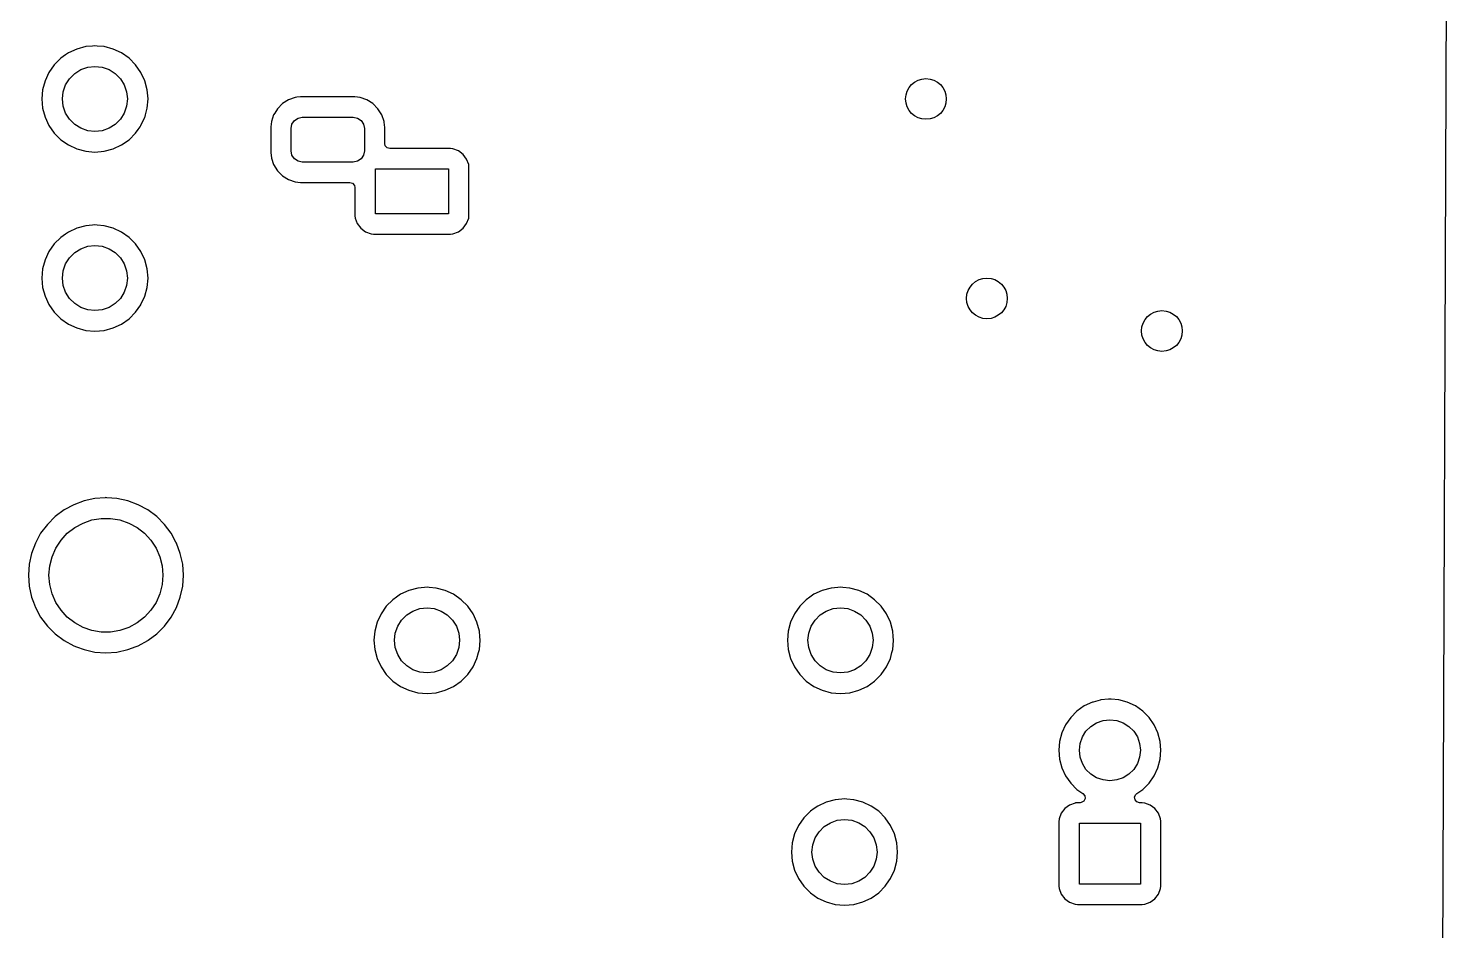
# Model space of a CAD drawing. Extents: x -0.07 to 4.53, y -0.19 to 2.96.
# Drawn here: x 3.153 to 4.527, y 1.272 to 2.145 of the extents above; entities that cross this region are included whole.
import ezdxf

# ---------------------------------------------------------------- set-up
doc = ezdxf.new("R2010")
doc.units = 0
doc.header["$MEASUREMENT"] = 0
doc.layers.add('BLACK', color=7, linetype='CONTINUOUS')

msp = doc.modelspace()

# ---------------------------------------------------------------- linework, layer by layer
at = {"layer": 'BLACK', "linetype": 'CONTINUOUS'}
for p, q in [((4.5269, 2.8103), (4.5163, -0.0301)), ((3.1889, 2.119), (3.1843, 2.1157)), ((3.1916, 2.1209), (3.1889, 2.119)), ((3.1997, 2.1247), (3.1916, 2.1209)), ((3.2084, 2.127), (3.1997, 2.1247)), ((3.2148, 2.1276), (3.2084, 2.127)), ((3.2173, 2.1278), (3.2148, 2.1276)), ((3.2196, 2.1276), (3.2173, 2.1278)), ((3.2173, 2.1278), (3.2173, 2.1278)), ((3.2262, 2.127), (3.2196, 2.1276)), ((3.2349, 2.1247), (3.2262, 2.127)), ((3.243, 2.1209), (3.2349, 2.1247)), ((3.2504, 2.1157), (3.243, 2.1209)), ((3.178, 2.1094), (3.1728, 2.1021)), ((3.1843, 2.1157), (3.178, 2.1094)), ((3.1977, 2.101), (3.2037, 2.1048)), ((3.2037, 2.1048), (3.2103, 2.1071)), ((3.2103, 2.1071), (3.2173, 2.1079)), ((3.2173, 2.1079), (3.2243, 2.1071)), ((3.2243, 2.1071), (3.231, 2.1048)), ((3.231, 2.1048), (3.237, 2.101)), ((3.2567, 2.1094), (3.2504, 2.1157)), ((3.2618, 2.1021), (3.2567, 2.1094)), ((3.169, 2.094), (3.1667, 2.0853)), ((3.1728, 2.1021), (3.169, 2.094)), ((3.169, 2.094), (3.169, 2.094)), ((3.1728, 2.1021), (3.1728, 2.1021)), ((3.1866, 2.0834), (3.1889, 2.09)), ((3.1889, 2.09), (3.1927, 2.096)), ((3.1927, 2.096), (3.1977, 2.101)), ((3.237, 2.101), (3.2419, 2.096)), ((3.2419, 2.096), (3.2457, 2.09)), ((3.2457, 2.09), (3.248, 2.0834)), ((3.2656, 2.094), (3.2618, 2.1021)), ((3.2679, 2.0853), (3.2656, 2.094)), ((3.1667, 2.0853), (3.1659, 2.0764)), ((3.1659, 2.0764), (3.1667, 2.0675)), ((3.1659, 2.0764), (3.1659, 2.0764)), ((3.1667, 2.0853), (3.1667, 2.0853)), ((3.1858, 2.0764), (3.1866, 2.0834)), ((3.1866, 2.0694), (3.1858, 2.0764)), ((3.248, 2.0834), (3.2488, 2.0764)), ((3.2488, 2.0764), (3.248, 2.0694)), ((3.2687, 2.0764), (3.2679, 2.0853)), ((3.2679, 2.0675), (3.2687, 2.0764)), ((3.4046, 2.0755), (3.3988, 2.0719)), ((3.4111, 2.0778), (3.4046, 2.0755)), ((3.4127, 2.078), (3.4111, 2.0778)), ((3.4111, 2.0778), (3.4111, 2.0778)), ((3.4111, 2.0778), (3.4111, 2.0778)), ((3.4162, 2.0784), (3.4127, 2.078)), ((3.4688, 2.0784), (3.4162, 2.0784)), ((3.4162, 2.0784), (3.4162, 2.0784)), ((3.4162, 2.0784), (3.4162, 2.0784)), ((3.474, 2.0778), (3.4688, 2.0784)), ((3.4688, 2.0784), (3.4688, 2.0784)), ((3.4688, 2.0784), (3.4688, 2.0784)), ((3.4805, 2.0755), (3.474, 2.0778)), ((3.4863, 2.0719), (3.4805, 2.0755)), ((3.1667, 2.0675), (3.1667, 2.0675)), ((3.1667, 2.0675), (3.169, 2.0588)), ((3.1889, 2.0627), (3.1866, 2.0694)), ((3.1927, 2.0567), (3.1889, 2.0627)), ((3.2457, 2.0627), (3.2419, 2.0567)), ((3.248, 2.0694), (3.2457, 2.0627)), ((3.2658, 2.0596), (3.2663, 2.0612)), ((3.2663, 2.0612), (3.2679, 2.0675)), ((3.3902, 2.0612), (3.388, 2.0547)), ((3.3912, 2.0627), (3.3902, 2.0612)), ((3.3939, 2.067), (3.3912, 2.0627)), ((3.3988, 2.0719), (3.3939, 2.067)), ((3.4911, 2.067), (3.4863, 2.0719)), ((3.4948, 2.0612), (3.4911, 2.067)), ((3.4971, 2.0547), (3.4948, 2.0612)), ((3.169, 2.0588), (3.169, 2.0588)), ((3.169, 2.0588), (3.1728, 2.0507)), ((3.1728, 2.0507), (3.1728, 2.0507)), ((3.1728, 2.0507), (3.178, 2.0433)), ((3.1977, 2.0518), (3.1927, 2.0567)), ((3.2037, 2.048), (3.1977, 2.0518)), ((3.2103, 2.0457), (3.2037, 2.048)), ((3.231, 2.048), (3.2243, 2.0457)), ((3.237, 2.0518), (3.231, 2.048)), ((3.2419, 2.0567), (3.237, 2.0518)), ((3.2592, 2.047), (3.261, 2.0495)), ((3.261, 2.0495), (3.2618, 2.0507)), ((3.2618, 2.0507), (3.2656, 2.0588)), ((3.2656, 2.0588), (3.2658, 2.0596)), ((3.388, 2.0547), (3.3874, 2.0495)), ((3.3874, 2.0495), (3.3874, 2.0245)), ((3.388, 2.0547), (3.388, 2.0547)), ((3.4071, 2.0478), (3.4079, 2.052)), ((3.4071, 2.0262), (3.4071, 2.0478)), ((3.4079, 2.052), (3.4103, 2.0555)), ((3.4103, 2.0555), (3.4138, 2.0578)), ((3.4138, 2.0578), (3.4179, 2.0587)), ((3.4179, 2.0587), (3.4671, 2.0587)), ((3.4671, 2.0587), (3.4713, 2.0578)), ((3.4713, 2.0578), (3.4748, 2.0555)), ((3.4748, 2.0555), (3.4771, 2.052)), ((3.4771, 2.052), (3.478, 2.0478)), ((3.478, 2.0478), (3.478, 2.0262)), ((3.4975, 2.0507), (3.4971, 2.0547)), ((3.4977, 2.0495), (3.4975, 2.0507)), ((3.4977, 2.0332), (3.4977, 2.0495)), ((3.4977, 2.0495), (3.4977, 2.0495)), ((3.178, 2.0433), (3.1843, 2.037)), ((3.1843, 2.037), (3.1916, 2.0319)), ((3.2173, 2.0449), (3.2103, 2.0457)), ((3.2243, 2.0457), (3.2173, 2.0449)), ((3.243, 2.0319), (3.2504, 2.037)), ((3.2504, 2.037), (3.2567, 2.0433)), ((3.2567, 2.0433), (3.2592, 2.047)), ((3.1916, 2.0319), (3.1916, 2.0319)), ((3.1916, 2.0319), (3.1997, 2.0281)), ((3.1997, 2.0281), (3.1997, 2.0281)), ((3.1997, 2.0281), (3.2084, 2.0258)), ((3.2084, 2.0258), (3.2084, 2.0258)), ((3.2084, 2.0258), (3.2173, 2.025)), ((3.2173, 2.025), (3.2262, 2.0258)), ((3.2173, 2.025), (3.2173, 2.025)), ((3.2173, 2.025), (3.2173, 2.025)), ((3.2262, 2.0258), (3.2349, 2.0281)), ((3.2262, 2.0258), (3.2262, 2.0258)), ((3.2349, 2.0281), (3.243, 2.0319)), ((3.2349, 2.0281), (3.2349, 2.0281)), ((3.243, 2.0319), (3.243, 2.0319)), ((3.3874, 2.0245), (3.388, 2.0193)), ((3.4079, 2.022), (3.4071, 2.0262)), ((3.4103, 2.0185), (3.4079, 2.022)), ((3.4771, 2.022), (3.4748, 2.0185)), ((3.478, 2.0262), (3.4771, 2.022)), ((3.4981, 2.0312), (3.4977, 2.0332)), ((3.4999, 2.0291), (3.4981, 2.0312)), ((3.5025, 2.0284), (3.4999, 2.0291)), ((3.5613, 2.0284), (3.5025, 2.0284)), ((3.5637, 2.0281), (3.5613, 2.0284)), ((3.569, 2.0261), (3.5637, 2.0281)), ((3.5735, 2.0227), (3.569, 2.0261)), ((3.5769, 2.0182), (3.5735, 2.0227)), ((3.388, 2.0193), (3.388, 2.0193)), ((3.388, 2.0193), (3.3902, 2.0129)), ((3.3902, 2.0129), (3.3939, 2.007)), ((3.3939, 2.007), (3.3988, 2.0022)), ((3.4138, 2.0162), (3.4103, 2.0185)), ((3.4179, 2.0154), (3.4138, 2.0162)), ((3.4671, 2.0154), (3.4179, 2.0154)), ((3.4713, 2.0162), (3.4671, 2.0154)), ((3.4748, 2.0185), (3.4713, 2.0162)), ((3.4886, 1.9654), (3.4886, 2.0087)), ((3.4886, 2.0087), (3.5594, 2.0087)), ((3.5594, 2.0087), (3.5594, 1.9654)), ((3.5789, 2.0129), (3.5769, 2.0182)), ((3.5792, 2.0105), (3.5789, 2.0129)), ((3.5792, 1.9635), (3.5792, 2.0105)), ((3.3988, 2.0022), (3.4046, 1.9985)), ((3.4046, 1.9985), (3.4111, 1.9962)), ((3.4111, 1.9962), (3.4111, 1.9962)), ((3.4111, 1.9962), (3.4162, 1.9956)), ((3.4162, 1.9956), (3.464, 1.9956)), ((3.464, 1.9956), (3.4666, 1.9949)), ((3.4666, 1.9949), (3.4684, 1.9928)), ((3.4684, 1.9928), (3.4689, 1.9908)), ((3.4689, 1.9908), (3.4689, 1.9635)), ((3.5594, 1.9654), (3.4886, 1.9654)), ((3.1997, 1.9514), (3.1916, 1.9477)), ((3.2084, 1.9538), (3.1997, 1.9514)), ((3.2148, 1.9543), (3.2084, 1.9538)), ((3.2173, 1.9545), (3.2148, 1.9543)), ((3.2196, 1.9544), (3.2173, 1.9545)), ((3.2173, 1.9545), (3.2173, 1.9545)), ((3.2262, 1.9538), (3.2196, 1.9544)), ((3.2349, 1.9514), (3.2262, 1.9538)), ((3.243, 1.9477), (3.2349, 1.9514)), ((3.4689, 1.9635), (3.4689, 1.9635)), ((3.4689, 1.9635), (3.4691, 1.9611)), ((3.4691, 1.9611), (3.4711, 1.9558)), ((3.4711, 1.9558), (3.4711, 1.9558)), ((3.4711, 1.9558), (3.4745, 1.9513)), ((3.4745, 1.9513), (3.4745, 1.9513)), ((3.4745, 1.9513), (3.479, 1.9479)), ((3.569, 1.9479), (3.5735, 1.9513)), ((3.5735, 1.9513), (3.5769, 1.9558)), ((3.5735, 1.9513), (3.5735, 1.9513)), ((3.5769, 1.9558), (3.5789, 1.9611)), ((3.5769, 1.9558), (3.5769, 1.9558)), ((3.5789, 1.9612), (3.5792, 1.9635)), ((3.5789, 1.9611), (3.5789, 1.9612)), ((3.1843, 1.9425), (3.178, 1.9362)), ((3.1888, 1.9456), (3.1843, 1.9425)), ((3.1916, 1.9477), (3.1888, 1.9456)), ((3.2504, 1.9425), (3.243, 1.9477)), ((3.2567, 1.9362), (3.2504, 1.9425)), ((3.479, 1.9479), (3.479, 1.9479)), ((3.479, 1.9479), (3.4844, 1.9459)), ((3.4844, 1.9459), (3.4844, 1.9459)), ((3.4844, 1.9459), (3.4867, 1.9456)), ((3.4867, 1.9456), (3.4867, 1.9456)), ((3.4867, 1.9456), (3.4867, 1.9456)), ((3.4867, 1.9456), (3.4867, 1.9456)), ((3.4867, 1.9456), (3.4867, 1.9456)), ((3.4867, 1.9456), (3.5613, 1.9456)), ((3.5613, 1.9456), (3.5637, 1.9459)), ((3.5613, 1.9456), (3.5613, 1.9456)), ((3.5637, 1.9459), (3.569, 1.9479)), ((3.569, 1.9479), (3.569, 1.9479)), ((3.1728, 1.9288), (3.169, 1.9207)), ((3.178, 1.9362), (3.1728, 1.9288)), ((3.1728, 1.9288), (3.1728, 1.9288)), ((3.1927, 1.9228), (3.1977, 1.9278)), ((3.1977, 1.9278), (3.2037, 1.9315)), ((3.2037, 1.9315), (3.2103, 1.9339)), ((3.2103, 1.9339), (3.2173, 1.9346)), ((3.2173, 1.9346), (3.2243, 1.9339)), ((3.2243, 1.9339), (3.231, 1.9315)), ((3.231, 1.9315), (3.237, 1.9278)), ((3.237, 1.9278), (3.2419, 1.9228)), ((3.2618, 1.9288), (3.2567, 1.9362)), ((3.2656, 1.9207), (3.2618, 1.9288)), ((3.1667, 1.9121), (3.1659, 1.9031)), ((3.169, 1.9207), (3.1667, 1.9121)), ((3.1667, 1.9121), (3.1667, 1.9121)), ((3.169, 1.9207), (3.169, 1.9207)), ((3.1858, 1.9031), (3.1866, 1.9102)), ((3.1866, 1.9102), (3.1889, 1.9168)), ((3.1889, 1.9168), (3.1927, 1.9228)), ((3.2419, 1.9228), (3.2457, 1.9168)), ((3.2457, 1.9168), (3.248, 1.9102)), ((3.248, 1.9102), (3.2488, 1.9031)), ((3.2679, 1.9121), (3.2656, 1.9207)), ((3.2687, 1.9031), (3.2679, 1.9121)), ((3.1659, 1.9031), (3.1667, 1.8942)), ((3.1659, 1.9031), (3.1659, 1.9031)), ((3.1866, 1.8961), (3.1858, 1.9031)), ((3.1889, 1.8895), (3.1866, 1.8961)), ((3.248, 1.8961), (3.2457, 1.8895)), ((3.2488, 1.9031), (3.248, 1.8961)), ((3.2679, 1.8942), (3.2687, 1.9031)), ((3.1667, 1.8942), (3.1667, 1.8942)), ((3.1667, 1.8942), (3.169, 1.8856)), ((3.169, 1.8856), (3.169, 1.8856)), ((3.169, 1.8856), (3.1728, 1.8775)), ((3.1927, 1.8835), (3.1889, 1.8895)), ((3.1977, 1.8785), (3.1927, 1.8835)), ((3.2419, 1.8835), (3.237, 1.8785)), ((3.2457, 1.8895), (3.2419, 1.8835)), ((3.2618, 1.8775), (3.2656, 1.8856)), ((3.2656, 1.8856), (3.2679, 1.8942)), ((3.1728, 1.8775), (3.1728, 1.8775)), ((3.1728, 1.8775), (3.178, 1.8701)), ((3.178, 1.8701), (3.1843, 1.8638)), ((3.2037, 1.8748), (3.1977, 1.8785)), ((3.2103, 1.8724), (3.2037, 1.8748)), ((3.2173, 1.8717), (3.2103, 1.8724)), ((3.2243, 1.8724), (3.2173, 1.8717)), ((3.231, 1.8748), (3.2243, 1.8724)), ((3.237, 1.8785), (3.231, 1.8748)), ((3.2504, 1.8638), (3.2567, 1.8701)), ((3.2567, 1.8701), (3.2617, 1.8773)), ((3.2617, 1.8773), (3.2618, 1.8775)), ((3.1843, 1.8638), (3.1916, 1.8586)), ((3.1916, 1.8586), (3.1916, 1.8586)), ((3.1916, 1.8586), (3.1997, 1.8549)), ((3.2349, 1.8549), (3.243, 1.8586)), ((3.243, 1.8586), (3.2504, 1.8638)), ((3.243, 1.8586), (3.243, 1.8586)), ((3.1997, 1.8549), (3.1997, 1.8549)), ((3.1997, 1.8549), (3.2084, 1.8525)), ((3.2084, 1.8525), (3.2084, 1.8525)), ((3.2084, 1.8525), (3.2173, 1.8518)), ((3.2173, 1.8518), (3.2262, 1.8525)), ((3.2173, 1.8518), (3.2173, 1.8518)), ((3.2173, 1.8518), (3.2173, 1.8518)), ((3.2262, 1.8525), (3.2349, 1.8549)), ((3.2262, 1.8525), (3.2262, 1.8525)), ((3.2349, 1.8549), (3.2349, 1.8549)), ((3.2272, 1.6907), (3.2173, 1.69)), ((3.228, 1.6908), (3.2272, 1.6907)), ((3.2287, 1.6907), (3.228, 1.6908)), ((3.228, 1.6908), (3.228, 1.6908)), ((3.2386, 1.69), (3.2287, 1.6907)), ((3.1874, 1.6789), (3.1788, 1.6724)), ((3.1968, 1.684), (3.1874, 1.6789)), ((3.1874, 1.6789), (3.1874, 1.6789)), ((3.2068, 1.6877), (3.1968, 1.684)), ((3.1968, 1.684), (3.1968, 1.684)), ((3.1968, 1.684), (3.1968, 1.684)), ((3.2173, 1.69), (3.2068, 1.6877)), ((3.2491, 1.6877), (3.2386, 1.69)), ((3.2591, 1.684), (3.2491, 1.6877)), ((3.2685, 1.6789), (3.2591, 1.684)), ((3.2591, 1.684), (3.2591, 1.684)), ((3.2591, 1.684), (3.2591, 1.684)), ((3.2771, 1.6724), (3.2685, 1.6789)), ((3.1713, 1.6649), (3.1648, 1.6563)), ((3.1788, 1.6724), (3.1713, 1.6649)), ((3.1713, 1.6649), (3.1713, 1.6649)), ((3.1713, 1.6649), (3.1713, 1.6649)), ((3.1788, 1.6724), (3.1788, 1.6724)), ((3.1788, 1.6724), (3.1788, 1.6724)), ((3.1978, 1.6619), (3.2058, 1.6662)), ((3.2058, 1.6662), (3.2144, 1.6692)), ((3.2144, 1.6692), (3.2234, 1.6707)), ((3.2234, 1.6707), (3.2325, 1.6707)), ((3.2325, 1.6707), (3.2415, 1.6692)), ((3.2415, 1.6692), (3.2501, 1.6662)), ((3.2501, 1.6662), (3.2581, 1.6619)), ((3.2846, 1.6649), (3.2771, 1.6724)), ((3.2911, 1.6563), (3.2846, 1.6649)), ((3.1648, 1.6563), (3.1597, 1.6469)), ((3.1648, 1.6563), (3.1648, 1.6563)), ((3.1648, 1.6563), (3.1648, 1.6563)), ((3.1648, 1.6563), (3.1648, 1.6563)), ((3.1795, 1.642), (3.1845, 1.6496)), ((3.1845, 1.6496), (3.1906, 1.6563)), ((3.1906, 1.6563), (3.1978, 1.6619)), ((3.2581, 1.6619), (3.2653, 1.6563)), ((3.2653, 1.6563), (3.2714, 1.6496)), ((3.2714, 1.6496), (3.2764, 1.642)), ((3.2957, 1.6478), (3.2911, 1.6563)), ((3.2911, 1.6563), (3.2911, 1.6563)), ((3.156, 1.6369), (3.1537, 1.6264)), ((3.1597, 1.6469), (3.156, 1.6369)), ((3.156, 1.6369), (3.156, 1.6369)), ((3.156, 1.6369), (3.156, 1.6369)), ((3.1597, 1.6469), (3.1597, 1.6469)), ((3.1758, 1.6336), (3.1795, 1.642)), ((3.2764, 1.642), (3.2801, 1.6336)), ((3.2962, 1.6469), (3.2957, 1.6478)), ((3.2999, 1.6369), (3.2962, 1.6469)), ((3.3022, 1.6264), (3.2999, 1.6369)), ((3.1537, 1.6264), (3.1529, 1.6157)), ((3.1537, 1.6264), (3.1537, 1.6264)), ((3.1728, 1.6157), (3.1736, 1.6248)), ((3.1736, 1.6248), (3.1758, 1.6336)), ((3.2801, 1.6336), (3.2823, 1.6248)), ((3.2823, 1.6248), (3.2831, 1.6157)), ((3.303, 1.6157), (3.3022, 1.6264)), ((3.1529, 1.6157), (3.1537, 1.6051)), ((3.1529, 1.6157), (3.1529, 1.6157)), ((3.1736, 1.6067), (3.1728, 1.6157)), ((3.2831, 1.6157), (3.2823, 1.6067)), ((3.3022, 1.6051), (3.303, 1.6157)), ((3.1537, 1.6051), (3.1537, 1.6051)), ((3.1537, 1.6051), (3.156, 1.5946)), ((3.156, 1.5946), (3.156, 1.5946)), ((3.156, 1.5946), (3.1578, 1.5896)), ((3.1758, 1.5979), (3.1736, 1.6067)), ((3.1795, 1.5895), (3.1758, 1.5979)), ((3.2801, 1.5979), (3.2764, 1.5895)), ((3.2823, 1.6067), (3.2801, 1.5979)), ((3.2962, 1.5846), (3.2999, 1.5946)), ((3.2999, 1.5946), (3.3022, 1.6051)), ((3.5091, 1.5946), (3.5055, 1.5921)), ((3.5129, 1.5973), (3.5091, 1.5946)), ((3.521, 1.6011), (3.5129, 1.5973)), ((3.5297, 1.6034), (3.521, 1.6011)), ((3.536, 1.6039), (3.5297, 1.6034)), ((3.5386, 1.6042), (3.536, 1.6039)), ((3.5408, 1.604), (3.5386, 1.6042)), ((3.5386, 1.6042), (3.5386, 1.6042)), ((3.5475, 1.6034), (3.5408, 1.604)), ((3.5562, 1.6011), (3.5475, 1.6034)), ((3.5643, 1.5973), (3.5562, 1.6011)), ((3.5716, 1.5921), (3.5643, 1.5973)), ((3.9091, 1.5946), (3.9055, 1.5921)), ((3.9129, 1.5973), (3.9091, 1.5946)), ((3.921, 1.6011), (3.9129, 1.5973)), ((3.9297, 1.6034), (3.921, 1.6011)), ((3.936, 1.6039), (3.9297, 1.6034)), ((3.9386, 1.6042), (3.936, 1.6039)), ((3.9408, 1.604), (3.9386, 1.6042)), ((3.9386, 1.6042), (3.9386, 1.6042)), ((3.9475, 1.6034), (3.9408, 1.604)), ((3.9562, 1.6011), (3.9475, 1.6034)), ((3.9643, 1.5973), (3.9562, 1.6011)), ((3.9716, 1.5921), (3.9643, 1.5973)), ((3.1578, 1.5896), (3.1597, 1.5846)), ((3.1597, 1.5846), (3.1648, 1.5752)), ((3.1845, 1.5819), (3.1795, 1.5895)), ((3.1906, 1.5752), (3.1845, 1.5819)), ((3.2714, 1.5819), (3.2653, 1.5752)), ((3.2764, 1.5895), (3.2714, 1.5819)), ((3.2911, 1.5752), (3.2962, 1.5846)), ((3.2962, 1.5846), (3.2962, 1.5846)), ((3.4992, 1.5858), (3.4941, 1.5785)), ((3.5055, 1.5921), (3.4992, 1.5858)), ((3.5189, 1.5774), (3.5249, 1.5811)), ((3.5249, 1.5811), (3.5316, 1.5835)), ((3.5316, 1.5835), (3.5386, 1.5843)), ((3.5386, 1.5843), (3.5456, 1.5835)), ((3.5456, 1.5835), (3.5522, 1.5811)), ((3.5522, 1.5811), (3.5582, 1.5774)), ((3.578, 1.5858), (3.5716, 1.5921)), ((3.5831, 1.5785), (3.578, 1.5858)), ((3.8992, 1.5858), (3.8941, 1.5785)), ((3.9055, 1.5921), (3.8992, 1.5858)), ((3.9189, 1.5774), (3.9249, 1.5811)), ((3.9249, 1.5811), (3.9316, 1.5835)), ((3.9316, 1.5835), (3.9386, 1.5843)), ((3.9386, 1.5843), (3.9456, 1.5835)), ((3.9456, 1.5835), (3.9522, 1.5811)), ((3.9522, 1.5811), (3.9582, 1.5774)), ((3.978, 1.5858), (3.9716, 1.5921)), ((3.9831, 1.5785), (3.978, 1.5858)), ((3.1648, 1.5752), (3.1648, 1.5752)), ((3.1648, 1.5752), (3.1713, 1.5666)), ((3.1713, 1.5666), (3.1713, 1.5666)), ((3.1713, 1.5666), (3.1788, 1.5591)), ((3.1978, 1.5696), (3.1906, 1.5752)), ((3.2058, 1.5653), (3.1978, 1.5696)), ((3.2581, 1.5696), (3.2501, 1.5653)), ((3.2653, 1.5752), (3.2581, 1.5696)), ((3.2771, 1.5591), (3.2846, 1.5666)), ((3.2846, 1.5666), (3.2911, 1.5752)), ((3.2846, 1.5666), (3.2846, 1.5666)), ((3.2846, 1.5666), (3.2846, 1.5666)), ((3.2911, 1.5752), (3.2911, 1.5752)), ((3.4903, 1.5703), (3.488, 1.5617)), ((3.4941, 1.5785), (3.4903, 1.5703)), ((3.4903, 1.5703), (3.4903, 1.5703)), ((3.4941, 1.5785), (3.4941, 1.5785)), ((3.5079, 1.5598), (3.5102, 1.5664)), ((3.5102, 1.5664), (3.514, 1.5724)), ((3.514, 1.5724), (3.5189, 1.5774)), ((3.5582, 1.5774), (3.5632, 1.5724)), ((3.5632, 1.5724), (3.567, 1.5664)), ((3.567, 1.5664), (3.5693, 1.5598)), ((3.5869, 1.5703), (3.5831, 1.5785)), ((3.5892, 1.5617), (3.5869, 1.5703)), ((3.8903, 1.5703), (3.888, 1.5617)), ((3.8941, 1.5785), (3.8903, 1.5703)), ((3.8903, 1.5703), (3.8903, 1.5703)), ((3.8941, 1.5785), (3.8941, 1.5785)), ((3.9079, 1.5598), (3.9102, 1.5664)), ((3.9102, 1.5664), (3.914, 1.5724)), ((3.914, 1.5724), (3.9189, 1.5774)), ((3.9582, 1.5774), (3.9632, 1.5724)), ((3.9632, 1.5724), (3.967, 1.5664)), ((3.967, 1.5664), (3.9693, 1.5598)), ((3.9869, 1.5703), (3.9831, 1.5785)), ((3.9892, 1.5617), (3.9869, 1.5703)), ((3.1788, 1.5591), (3.1788, 1.5591)), ((3.1788, 1.5591), (3.1874, 1.5526)), ((3.1874, 1.5526), (3.1874, 1.5526)), ((3.1874, 1.5526), (3.1968, 1.5475)), ((3.2144, 1.5623), (3.2058, 1.5653)), ((3.2234, 1.5608), (3.2144, 1.5623)), ((3.2325, 1.5608), (3.2234, 1.5608)), ((3.2415, 1.5623), (3.2325, 1.5608)), ((3.2501, 1.5653), (3.2415, 1.5623)), ((3.2591, 1.5475), (3.2685, 1.5526)), ((3.2685, 1.5526), (3.2687, 1.5528)), ((3.2685, 1.5526), (3.2685, 1.5526)), ((3.2685, 1.5526), (3.2685, 1.5526)), ((3.2685, 1.5526), (3.2685, 1.5526)), ((3.2687, 1.5528), (3.2771, 1.5591)), ((3.2771, 1.5591), (3.2771, 1.5591)), ((3.2771, 1.5591), (3.2771, 1.5591)), ((3.488, 1.5617), (3.4872, 1.5528)), ((3.4872, 1.5528), (3.488, 1.5438)), ((3.4872, 1.5528), (3.4872, 1.5528)), ((3.488, 1.5617), (3.488, 1.5617)), ((3.5071, 1.5528), (3.5079, 1.5598)), ((3.5079, 1.5457), (3.5071, 1.5528)), ((3.5693, 1.5598), (3.5701, 1.5528)), ((3.5701, 1.5528), (3.5693, 1.5457)), ((3.5897, 1.5564), (3.5892, 1.5617)), ((3.5892, 1.5438), (3.59, 1.5526)), ((3.59, 1.5528), (3.5897, 1.5564)), ((3.59, 1.5526), (3.59, 1.5528)), ((3.59, 1.5528), (3.59, 1.5528)), ((3.888, 1.5617), (3.8872, 1.5528)), ((3.8872, 1.5528), (3.888, 1.5438)), ((3.8872, 1.5528), (3.8872, 1.5528)), ((3.888, 1.5617), (3.888, 1.5617)), ((3.9071, 1.5528), (3.9079, 1.5598)), ((3.9079, 1.5457), (3.9071, 1.5528)), ((3.9693, 1.5598), (3.9701, 1.5528)), ((3.9701, 1.5528), (3.9693, 1.5457)), ((3.9897, 1.5564), (3.9892, 1.5617)), ((3.9892, 1.5438), (3.99, 1.5526)), ((3.99, 1.5528), (3.9897, 1.5564)), ((3.99, 1.5526), (3.99, 1.5528)), ((3.99, 1.5528), (3.99, 1.5528)), ((3.1968, 1.5475), (3.1968, 1.5475)), ((3.1968, 1.5475), (3.1994, 1.5466)), ((3.1994, 1.5466), (3.2068, 1.5438)), ((3.2068, 1.5438), (3.2068, 1.5438)), ((3.2068, 1.5438), (3.2068, 1.5438)), ((3.2068, 1.5438), (3.2173, 1.5415)), ((3.2173, 1.5415), (3.2173, 1.5415)), ((3.2173, 1.5415), (3.228, 1.5407)), ((3.228, 1.5407), (3.2386, 1.5415)), ((3.228, 1.5407), (3.228, 1.5407)), ((3.228, 1.5407), (3.228, 1.5407)), ((3.2386, 1.5415), (3.2491, 1.5438)), ((3.2386, 1.5415), (3.2386, 1.5415)), ((3.2491, 1.5438), (3.2572, 1.5468)), ((3.2491, 1.5438), (3.2491, 1.5438)), ((3.2491, 1.5438), (3.2491, 1.5438)), ((3.2572, 1.5468), (3.2591, 1.5475)), ((3.488, 1.5438), (3.488, 1.5438)), ((3.488, 1.5438), (3.4903, 1.5352)), ((3.5102, 1.5391), (3.5079, 1.5457)), ((3.514, 1.5331), (3.5102, 1.5391)), ((3.567, 1.5391), (3.5632, 1.5331)), ((3.5693, 1.5457), (3.567, 1.5391)), ((3.5869, 1.5353), (3.5884, 1.5409)), ((3.5884, 1.5409), (3.5892, 1.5438)), ((3.888, 1.5438), (3.888, 1.5438)), ((3.888, 1.5438), (3.8903, 1.5352)), ((3.9102, 1.5391), (3.9079, 1.5457)), ((3.914, 1.5331), (3.9102, 1.5391)), ((3.967, 1.5391), (3.9632, 1.5331)), ((3.9693, 1.5457), (3.967, 1.5391)), ((3.9869, 1.5353), (3.9884, 1.5409)), ((3.9884, 1.5409), (3.9892, 1.5438)), ((3.4903, 1.5352), (3.4903, 1.5352)), ((3.4903, 1.5352), (3.4941, 1.5271)), ((3.4941, 1.5271), (3.4941, 1.5271)), ((3.4941, 1.5271), (3.4992, 1.5197)), ((3.5189, 1.5281), (3.514, 1.5331)), ((3.5249, 1.5244), (3.5189, 1.5281)), ((3.5582, 1.5281), (3.5522, 1.5244)), ((3.5632, 1.5331), (3.5582, 1.5281)), ((3.578, 1.5197), (3.5831, 1.5271)), ((3.5831, 1.5271), (3.5869, 1.5352)), ((3.5831, 1.5271), (3.5831, 1.5271)), ((3.5869, 1.5352), (3.5869, 1.5353)), ((3.8903, 1.5352), (3.8903, 1.5352)), ((3.8903, 1.5352), (3.8941, 1.5271)), ((3.8941, 1.5271), (3.8941, 1.5271)), ((3.8941, 1.5271), (3.8992, 1.5197)), ((3.9189, 1.5281), (3.914, 1.5331)), ((3.9249, 1.5244), (3.9189, 1.5281)), ((3.9582, 1.5281), (3.9522, 1.5244)), ((3.9632, 1.5331), (3.9582, 1.5281)), ((3.978, 1.5197), (3.9831, 1.5271)), ((3.9831, 1.5271), (3.9869, 1.5352)), ((3.9831, 1.5271), (3.9831, 1.5271)), ((3.9869, 1.5352), (3.9869, 1.5353)), ((3.4992, 1.5197), (3.5055, 1.5134)), ((3.5055, 1.5134), (3.5129, 1.5082)), ((3.5316, 1.522), (3.5249, 1.5244)), ((3.5386, 1.5213), (3.5316, 1.522)), ((3.5456, 1.522), (3.5386, 1.5213)), ((3.5522, 1.5244), (3.5456, 1.522)), ((3.5643, 1.5082), (3.5716, 1.5134)), ((3.5716, 1.5134), (3.578, 1.5197)), ((3.8992, 1.5197), (3.9055, 1.5134)), ((3.9055, 1.5134), (3.9129, 1.5082)), ((3.9316, 1.522), (3.9249, 1.5244)), ((3.9386, 1.5213), (3.9316, 1.522)), ((3.9456, 1.522), (3.9386, 1.5213)), ((3.9522, 1.5244), (3.9456, 1.522)), ((3.9643, 1.5082), (3.9716, 1.5134)), ((3.9716, 1.5134), (3.978, 1.5197)), ((3.5129, 1.5082), (3.5129, 1.5082)), ((3.5129, 1.5082), (3.521, 1.5045)), ((3.521, 1.5045), (3.521, 1.5045)), ((3.521, 1.5045), (3.5297, 1.5021)), ((3.5297, 1.5021), (3.5297, 1.5021)), ((3.5297, 1.5021), (3.5386, 1.5014)), ((3.5386, 1.5014), (3.5475, 1.5021)), ((3.5386, 1.5014), (3.5386, 1.5014)), ((3.5386, 1.5014), (3.5386, 1.5014)), ((3.5475, 1.5021), (3.5562, 1.5045)), ((3.5475, 1.5021), (3.5475, 1.5021)), ((3.5562, 1.5045), (3.5643, 1.5082)), ((3.5562, 1.5045), (3.5562, 1.5045)), ((3.5643, 1.5082), (3.5643, 1.5082)), ((3.9129, 1.5082), (3.9129, 1.5082)), ((3.9129, 1.5082), (3.921, 1.5045)), ((3.921, 1.5045), (3.921, 1.5045)), ((3.921, 1.5045), (3.9297, 1.5021)), ((3.9297, 1.5021), (3.9297, 1.5021)), ((3.9297, 1.5021), (3.9386, 1.5014)), ((3.9386, 1.5014), (3.9475, 1.5021)), ((3.9386, 1.5014), (3.9386, 1.5014)), ((3.9386, 1.5014), (3.9386, 1.5014)), ((3.9475, 1.5021), (3.9562, 1.5045)), ((3.9475, 1.5021), (3.9475, 1.5021)), ((3.9562, 1.5045), (3.9643, 1.5082)), ((3.9562, 1.5045), (3.9562, 1.5045)), ((3.9643, 1.5082), (3.9643, 1.5082)), ((4.1674, 1.4843), (4.1614, 1.4782)), ((4.1745, 1.4893), (4.1674, 1.4843)), ((4.1823, 1.4929), (4.1745, 1.4893)), ((4.1745, 1.4893), (4.1745, 1.4893)), ((4.1745, 1.4893), (4.1745, 1.4893)), ((4.1831, 1.4931), (4.1823, 1.4929)), ((4.1898, 1.4949), (4.1831, 1.4931)), ((4.1906, 1.4951), (4.1898, 1.4949)), ((4.198, 1.4958), (4.1906, 1.4951)), ((4.1992, 1.4959), (4.198, 1.4958)), ((4.2005, 1.4958), (4.1992, 1.4959)), ((4.1992, 1.4959), (4.1992, 1.4959)), ((4.2078, 1.4951), (4.2005, 1.4958)), ((4.2161, 1.4929), (4.2078, 1.4951)), ((4.2239, 1.4893), (4.2161, 1.4929)), ((4.231, 1.4843), (4.2239, 1.4893)), ((4.2371, 1.4782), (4.231, 1.4843)), ((4.1564, 1.4712), (4.1528, 1.4634)), ((4.1614, 1.4782), (4.1564, 1.4712)), ((4.1564, 1.4712), (4.1564, 1.4712)), ((4.1808, 1.4695), (4.1864, 1.4731)), ((4.1864, 1.4731), (4.1926, 1.4752)), ((4.1926, 1.4752), (4.1992, 1.476)), ((4.1992, 1.476), (4.2058, 1.4752)), ((4.2058, 1.4752), (4.212, 1.4731)), ((4.212, 1.4731), (4.2176, 1.4695)), ((4.242, 1.4712), (4.2371, 1.4782)), ((4.2457, 1.4634), (4.242, 1.4712)), ((4.1528, 1.4634), (4.1505, 1.455)), ((4.1528, 1.4634), (4.1528, 1.4634)), ((4.1528, 1.4634), (4.1528, 1.4634)), ((4.1704, 1.453), (4.1726, 1.4593)), ((4.1726, 1.4593), (4.1761, 1.4649)), ((4.1761, 1.4649), (4.1808, 1.4695)), ((4.2176, 1.4695), (4.2223, 1.4649)), ((4.2223, 1.4649), (4.2258, 1.4593)), ((4.2258, 1.4593), (4.228, 1.453)), ((4.2479, 1.455), (4.2457, 1.4634)), ((4.1505, 1.455), (4.1498, 1.4465)), ((4.1498, 1.4465), (4.1505, 1.4379)), ((4.1498, 1.4465), (4.1498, 1.4465)), ((4.1505, 1.455), (4.1505, 1.455)), ((4.1697, 1.4465), (4.1704, 1.453)), ((4.1704, 1.4399), (4.1697, 1.4465)), ((4.228, 1.453), (4.2287, 1.4465)), ((4.2287, 1.4465), (4.228, 1.4399)), ((4.2486, 1.4465), (4.2479, 1.455)), ((4.2479, 1.4379), (4.2486, 1.4465)), ((4.1505, 1.4379), (4.1505, 1.4379)), ((4.1505, 1.4379), (4.1528, 1.4296)), ((4.1528, 1.4296), (4.1528, 1.4296)), ((4.1528, 1.4296), (4.1564, 1.4217)), ((4.1726, 1.4336), (4.1704, 1.4399)), ((4.1761, 1.428), (4.1726, 1.4336)), ((4.2258, 1.4336), (4.2223, 1.428)), ((4.228, 1.4399), (4.2258, 1.4336)), ((4.242, 1.4217), (4.2457, 1.4296)), ((4.2457, 1.4296), (4.2479, 1.4379)), ((4.1564, 1.4217), (4.1614, 1.4147)), ((4.1808, 1.4234), (4.1761, 1.428)), ((4.1864, 1.4199), (4.1808, 1.4234)), ((4.1926, 1.4177), (4.1864, 1.4199)), ((4.1992, 1.4169), (4.1926, 1.4177)), ((4.2058, 1.4177), (4.1992, 1.4169)), ((4.212, 1.4199), (4.2058, 1.4177)), ((4.2176, 1.4234), (4.212, 1.4199)), ((4.2223, 1.428), (4.2176, 1.4234)), ((4.2371, 1.4147), (4.242, 1.4217)), ((4.1614, 1.4147), (4.1674, 1.4086)), ((4.1674, 1.4086), (4.1674, 1.4086)), ((4.1674, 1.4086), (4.1674, 1.4086)), ((4.1674, 1.4086), (4.1732, 1.4046)), ((4.1732, 1.4046), (4.1749, 1.4024)), ((4.1749, 1.4024), (4.1752, 1.3997)), ((4.2232, 1.4013), (4.2243, 1.4038)), ((4.2243, 1.4038), (4.2252, 1.4046)), ((4.2252, 1.4046), (4.231, 1.4086)), ((4.231, 1.4086), (4.2371, 1.4147)), ((4.2371, 1.4147), (4.2371, 1.4147)), ((3.9133, 1.3901), (3.9095, 1.3874)), ((3.9168, 1.3925), (3.9133, 1.3901)), ((3.9249, 1.3963), (3.9168, 1.3925)), ((3.9336, 1.3986), (3.9249, 1.3963)), ((3.94, 1.3992), (3.9336, 1.3986)), ((3.9425, 1.3994), (3.94, 1.3992)), ((3.9448, 1.3992), (3.9425, 1.3994)), ((3.9425, 1.3994), (3.9425, 1.3994)), ((3.9514, 1.3986), (3.9448, 1.3992)), ((3.9601, 1.3963), (3.9514, 1.3986)), ((3.9682, 1.3925), (3.9601, 1.3963)), ((3.9756, 1.3874), (3.9682, 1.3925)), ((4.1556, 1.3901), (4.1522, 1.3855)), ((4.1601, 1.3935), (4.1556, 1.3901)), ((4.1556, 1.3901), (4.1556, 1.3901)), ((4.1655, 1.3954), (4.1601, 1.3935)), ((4.1601, 1.3935), (4.1601, 1.3935)), ((4.1659, 1.3955), (4.1655, 1.3954)), ((4.1678, 1.3957), (4.1659, 1.3955)), ((4.1704, 1.3957), (4.1678, 1.3957)), ((4.1716, 1.3958), (4.1704, 1.3957)), ((4.174, 1.3972), (4.1716, 1.3958)), ((4.1752, 1.3997), (4.174, 1.3972)), ((4.2236, 1.3985), (4.2232, 1.4013)), ((4.2254, 1.3965), (4.2236, 1.3985)), ((4.228, 1.3957), (4.2254, 1.3965)), ((4.2306, 1.3957), (4.228, 1.3957)), ((4.233, 1.3954), (4.2306, 1.3957)), ((4.2383, 1.3935), (4.233, 1.3954)), ((4.2428, 1.3901), (4.2383, 1.3935)), ((4.2462, 1.3855), (4.2428, 1.3901)), ((3.9031, 1.3811), (3.898, 1.3737)), ((3.9095, 1.3874), (3.9031, 1.3811)), ((3.9229, 1.3727), (3.9289, 1.3764)), ((3.9289, 1.3764), (3.9355, 1.3787)), ((3.9355, 1.3787), (3.9425, 1.3795)), ((3.9425, 1.3795), (3.9495, 1.3787)), ((3.9495, 1.3787), (3.9562, 1.3764)), ((3.9562, 1.3764), (3.9622, 1.3727)), ((3.9819, 1.3811), (3.9756, 1.3874)), ((3.987, 1.3737), (3.9819, 1.3811)), ((4.1502, 1.3795), (4.15, 1.3779)), ((4.15, 1.3779), (4.15, 1.3779)), ((4.15, 1.3779), (4.15, 1.315)), ((4.1522, 1.3855), (4.1502, 1.3802)), ((4.1502, 1.3802), (4.1502, 1.3795)), ((4.1522, 1.3855), (4.1522, 1.3855)), ((4.1697, 1.3169), (4.1697, 1.376)), ((4.1697, 1.376), (4.2287, 1.376)), ((4.2287, 1.376), (4.2287, 1.3169)), ((4.2482, 1.3802), (4.2462, 1.3855)), ((4.2484, 1.3779), (4.2482, 1.3802)), ((4.2484, 1.315), (4.2484, 1.3779)), ((3.8942, 1.3656), (3.8919, 1.357)), ((3.898, 1.3737), (3.8942, 1.3656)), ((3.8942, 1.3656), (3.8942, 1.3656)), ((3.898, 1.3737), (3.898, 1.3737)), ((3.9118, 1.355), (3.9141, 1.3617)), ((3.9141, 1.3617), (3.9179, 1.3677)), ((3.9179, 1.3677), (3.9229, 1.3727)), ((3.9622, 1.3727), (3.9671, 1.3677)), ((3.9671, 1.3677), (3.9709, 1.3617)), ((3.9709, 1.3617), (3.9732, 1.355)), ((3.9908, 1.3656), (3.987, 1.3737)), ((3.9931, 1.357), (3.9908, 1.3656)), ((3.8919, 1.357), (3.8911, 1.348)), ((3.8911, 1.348), (3.8911, 1.348)), ((3.8911, 1.348), (3.8919, 1.3391)), ((3.8919, 1.357), (3.8919, 1.357)), ((3.911, 1.348), (3.9118, 1.355)), ((3.9118, 1.341), (3.911, 1.348)), ((3.9732, 1.355), (3.974, 1.348)), ((3.974, 1.348), (3.9732, 1.341)), ((3.9939, 1.348), (3.9931, 1.357)), ((3.9931, 1.3391), (3.9939, 1.348)), ((3.8919, 1.3391), (3.8919, 1.3391)), ((3.8919, 1.3391), (3.8942, 1.3305)), ((3.9141, 1.3344), (3.9118, 1.341)), ((3.9179, 1.3284), (3.9141, 1.3344)), ((3.9709, 1.3344), (3.9671, 1.3284)), ((3.9732, 1.341), (3.9709, 1.3344)), ((3.9908, 1.3305), (3.9931, 1.3391)), ((3.8942, 1.3305), (3.8942, 1.3305)), ((3.8942, 1.3305), (3.898, 1.3223)), ((3.898, 1.3223), (3.898, 1.3223)), ((3.898, 1.3223), (3.9031, 1.315)), ((3.9229, 1.3234), (3.9179, 1.3284)), ((3.9289, 1.3197), (3.9229, 1.3234)), ((3.9355, 1.3173), (3.9289, 1.3197)), ((3.9562, 1.3197), (3.9495, 1.3173)), ((3.9622, 1.3234), (3.9562, 1.3197)), ((3.9671, 1.3284), (3.9622, 1.3234)), ((3.9832, 1.3168), (3.987, 1.3223)), ((3.987, 1.3223), (3.9908, 1.3305)), ((3.9031, 1.315), (3.9095, 1.3087)), ((3.9095, 1.3087), (3.9168, 1.3035)), ((3.9425, 1.3165), (3.9355, 1.3173)), ((3.9495, 1.3173), (3.9425, 1.3165)), ((3.9682, 1.3035), (3.9756, 1.3087)), ((3.9756, 1.3087), (3.9819, 1.315)), ((3.9819, 1.315), (3.9832, 1.3168)), ((4.15, 1.315), (4.15, 1.315)), ((4.15, 1.315), (4.1502, 1.3127)), ((4.1502, 1.3127), (4.1522, 1.3074)), ((4.1522, 1.3074), (4.1522, 1.3074)), ((4.1522, 1.3074), (4.1556, 1.3029)), ((4.2287, 1.3169), (4.1697, 1.3169)), ((4.2428, 1.3029), (4.2462, 1.3074)), ((4.2462, 1.3074), (4.2482, 1.3127)), ((4.2462, 1.3074), (4.2462, 1.3074)), ((4.2482, 1.3128), (4.2484, 1.315)), ((4.2482, 1.3127), (4.2482, 1.3128)), ((3.9168, 1.3035), (3.9168, 1.3035)), ((3.9168, 1.3035), (3.9249, 1.2997)), ((3.9249, 1.2997), (3.9249, 1.2997)), ((3.9249, 1.2997), (3.9336, 1.2974)), ((3.9336, 1.2974), (3.9336, 1.2974)), ((3.9336, 1.2974), (3.9425, 1.2966)), ((3.9425, 1.2966), (3.9514, 1.2974)), ((3.9425, 1.2966), (3.9425, 1.2966)), ((3.9425, 1.2966), (3.9425, 1.2966)), ((3.9514, 1.2974), (3.9601, 1.2997)), ((3.9514, 1.2974), (3.9514, 1.2974)), ((3.9601, 1.2997), (3.9682, 1.3035)), ((3.9601, 1.2997), (3.9601, 1.2997)), ((3.9682, 1.3035), (3.9682, 1.3035)), ((4.1556, 1.3029), (4.1556, 1.3029)), ((4.1556, 1.3029), (4.1601, 1.2995)), ((4.1601, 1.2995), (4.1601, 1.2995)), ((4.1601, 1.2995), (4.1655, 1.2975)), ((4.1655, 1.2975), (4.1655, 1.2975)), ((4.1655, 1.2975), (4.1678, 1.2972)), ((4.1678, 1.2972), (4.1678, 1.2972)), ((4.1678, 1.2972), (4.1678, 1.2972)), ((4.1678, 1.2972), (4.1678, 1.2972)), ((4.1678, 1.2972), (4.1678, 1.2972)), ((4.1678, 1.2972), (4.2306, 1.2972)), ((4.2306, 1.2972), (4.233, 1.2975)), ((4.2306, 1.2972), (4.2306, 1.2972)), ((4.233, 1.2975), (4.2383, 1.2995)), ((4.2383, 1.2995), (4.2428, 1.3029)), ((4.2383, 1.2995), (4.2383, 1.2995)), ((4.2428, 1.3029), (4.2428, 1.3029))]:
    msp.add_line(p, q, dxfattribs=at)
at = {"layer": 'BLACK'}
for centre in [(4.0213, 2.0764), (4.0803, 1.8835), (4.2496, 1.852)]:
    msp.add_circle(centre, 0.0197, dxfattribs=at)

doc.saveas('drawing.dxf')
